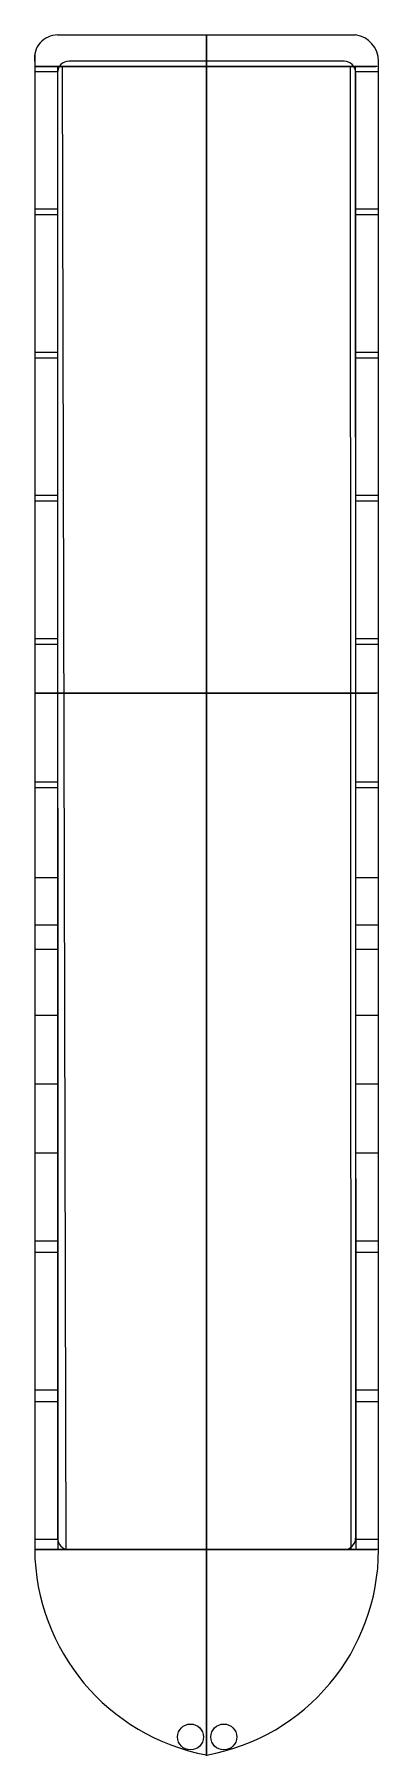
# Model space of a CAD drawing. Header units: inches. Extents: x 256 to 856, y -75 to 509.
# Drawn here: x 255.81 to 258.81, y -71.83 to -56.8 of the extents above.
import ezdxf

# ---------------------------------------------------------------- set-up
doc = ezdxf.new("R2010")
doc.units = ezdxf.units.IN
doc.header["$MEASUREMENT"] = 0
doc.layers.get('0').update_dxf_attribs({"color": 90})

msp = doc.modelspace()

# ---------------------------------------------------------------- linework, layer by layer
at = {"color": 18, "true_color": 0x000000}
for p, q in [((256.012, -56.808, 159.128), (258.612, -56.808, 159.128)), ((255.812, -56.983, 159.128), (255.812, -70.016, 159.128)), ((256.011, -57.084, 160.364), (256.015, -70.014, 160.361)), ((256.053, -57.084, 157.614), (256.084, -70.014, 157.594)), ((258.512, -57.037, 159.128), (256.112, -57.037, 159.128)), ((258.565, -57.084, 157.614), (258.571, -70.014, 157.614)), ((258.609, -57.084, 160.362), (258.613, -70.014, 160.364)), ((258.812, -70.016, 159.128), (258.812, -57.037, 159.128)), ((256.012, -57.128, 159.128), (255.812, -57.128, 159.128)), ((256.012, -57.137, 159.128), (256.012, -69.916, 159.128)), ((258.812, -57.128, 159.128), (258.611, -57.128, 159.128)), ((258.612, -57.137, 159.128), (258.612, -69.916, 159.128)), ((256.012, -58.327, 159.128), (255.812, -58.327, 159.128)), ((256.012, -58.377, 159.128), (255.812, -58.377, 159.128)), ((258.812, -58.327, 159.128), (258.612, -58.327, 159.128)), ((258.812, -58.377, 159.128), (258.612, -58.377, 159.128)), ((256.012, -59.576, 159.128), (255.812, -59.576, 159.128)), ((256.012, -59.626, 159.128), (255.812, -59.626, 159.128)), ((258.812, -59.576, 159.128), (258.612, -59.576, 159.128)), ((258.812, -59.626, 159.128), (258.612, -59.626, 159.128)), ((256.012, -60.825, 159.128), (255.812, -60.825, 159.128)), ((258.812, -60.825, 159.128), (258.612, -60.825, 159.128)), ((256.012, -60.874, 159.128), (255.812, -60.874, 159.128)), ((258.812, -60.874, 159.128), (258.612, -60.874, 159.128)), ((256.012, -62.074, 159.128), (255.812, -62.074, 159.128)), ((256.012, -62.123, 159.128), (255.812, -62.123, 159.128)), ((258.812, -62.074, 159.128), (258.612, -62.074, 159.128)), ((258.812, -62.123, 159.128), (258.612, -62.123, 159.128)), ((256.012, -63.323, 159.128), (255.812, -63.323, 159.128)), ((256.012, -63.373, 159.128), (255.812, -63.373, 159.128)), ((258.812, -63.323, 159.128), (258.612, -63.323, 159.128)), ((258.812, -63.373, 159.128), (258.612, -63.373, 159.128)), ((256.012, -64.158, 159.128), (255.812, -64.158, 159.128)), ((258.812, -64.158, 159.128), (258.612, -64.158, 159.128)), ((256.012, -64.572, 159.128), (255.812, -64.572, 159.128)), ((258.812, -64.572, 159.128), (258.612, -64.572, 159.128)), ((256.012, -64.784, 159.128), (255.812, -64.784, 159.128)), ((258.812, -64.784, 159.128), (258.612, -64.784, 159.128)), ((256.012, -65.359, 159.128), (255.812, -65.359, 159.128)), ((258.812, -65.359, 159.128), (258.612, -65.359, 159.128)), ((256.012, -65.957, 159.128), (255.812, -65.957, 159.128)), ((258.812, -65.957, 159.128), (258.612, -65.957, 159.128)), ((256.012, -66.558, 159.128), (255.812, -66.558, 159.128)), ((258.812, -66.558, 159.128), (258.612, -66.558, 159.128)), ((256.012, -67.326, 159.128), (255.812, -67.326, 159.128)), ((256.012, -67.426, 159.128), (255.812, -67.426, 159.128)), ((258.812, -67.326, 159.128), (258.612, -67.326, 159.128)), ((258.812, -67.426, 159.128), (258.612, -67.426, 159.128)), ((256.012, -68.626, 159.128), (255.812, -68.626, 159.128)), ((258.812, -68.626, 159.128), (258.612, -68.626, 159.128)), ((256.012, -68.728, 159.128), (255.812, -68.728, 159.128)), ((258.812, -68.728, 159.128), (258.612, -68.728, 159.128)), ((256.013, -69.928, 159.128), (255.812, -69.928, 159.128)), ((256.015, -70.014, 159.562), (258.615, -70.014, 159.562)), ((258.512, -70.016, 159.128), (256.112, -70.016, 159.128)), ((256.817, -70.014, 158.27), (256.817, -70.014, 158.27)), ((257.312, -70.014, 158.57), (257.312, -70.807, 158.57)), ((258.812, -69.928, 159.128), (258.611, -69.928, 159.128))]:
    msp.add_line(p, q, dxfattribs=at)
at = {"color": 18, "true_color": 0x000000, "extrusion": (1, -6.12323e-17, 6.12323e-17)}
for p, q in [((257.312, -56.827, 158.721), (257.312, -57.044, 157.616)), ((257.312, -70.793, 158.57), (257.312, -57.003, 158.57)), ((257.312, -57.087, 157.57), (257.312, -70.723, 157.57)), ((257.312, -57.126, 159.773), (257.312, -57.126, 160.333)), ((257.312, -64.562, 159.762), (257.312, -57.136, 159.762)), ((257.312, -57.152, 160.362), (257.312, -64.552, 160.362)), ((257.312, -57.152, 160.362), (257.312, -58.326, 160.362)), ((257.312, -58.326, 160.342), (257.312, -58.324, 159.771)), ((257.312, -58.375, 159.774), (257.312, -58.375, 160.333)), ((257.312, -59.575, 160.342), (257.312, -59.573, 159.771)), ((257.312, -59.573, 159.762), (257.312, -59.623, 159.762)), ((257.312, -59.623, 159.774), (257.312, -59.623, 160.333)), ((257.312, -60.823, 160.342), (257.312, -60.822, 159.771)), ((257.312, -60.872, 159.774), (257.312, -60.872, 160.333)), ((257.312, -62.072, 160.342), (257.312, -62.071, 159.771)), ((257.312, -62.071, 159.762), (257.312, -62.121, 159.762)), ((257.312, -62.121, 159.774), (257.312, -62.121, 160.333)), ((257.312, -63.321, 160.342), (257.312, -63.32, 159.771)), ((257.312, -63.37, 159.774), (257.312, -63.37, 160.333)), ((257.312, -64.756, 160.483), (257.312, -64.155, 160.483)), ((257.312, -64.155, 160.483), (257.312, -64.155, 160.456)), ((257.312, -64.155, 160.456), (257.312, -64.756, 160.457)), ((257.312, -64.155, 158.772), (257.312, -64.786, 158.772)), ((257.312, -64.155, 158.772), (257.312, -64.155, 158.802)), ((257.312, -64.155, 158.802), (257.312, -64.756, 158.802)), ((257.312, -64.57, 160.342), (257.312, -64.569, 159.771)), ((257.312, -64.756, 159.774), (257.312, -64.756, 160.333)), ((257.312, -64.756, 160.333), (257.312, -64.756, 160.457)), ((257.312, -64.756, 160.483), (257.312, -64.781, 160.483)), ((257.312, -64.756, 159.773), (257.312, -64.756, 159.774)), ((257.312, -65.954, 159.762), (257.312, -64.756, 159.762)), ((257.312, -64.756, 159.772), (257.312, -64.756, 158.802)), ((257.312, -64.781, 160.483), (257.312, -65.932, 160.483)), ((257.312, -64.786, 158.772), (257.312, -65.936, 158.772)), ((257.312, -65.354, 158.772), (257.312, -65.354, 160.483)), ((257.312, -65.932, 160.483), (257.312, -65.956, 160.483)), ((257.312, -66.556, 158.772), (257.312, -65.936, 158.772)), ((257.312, -65.955, 160.342), (257.312, -65.954, 159.771)), ((257.312, -65.954, 158.789), (257.312, -65.954, 159.771)), ((257.312, -66.556, 158.802), (257.312, -65.954, 158.802)), ((257.312, -65.956, 160.456), (257.312, -65.955, 160.342)), ((257.312, -65.956, 160.483), (257.312, -66.556, 160.483)), ((257.312, -66.556, 160.456), (257.312, -65.956, 160.456)), ((257.312, -67.423, 159.762), (257.312, -66.123, 159.762)), ((257.312, -66.124, 160.319), (257.312, -66.123, 159.798)), ((257.312, -66.157, 160.362), (257.312, -69.888, 160.362)), ((257.312, -66.556, 160.483), (257.312, -66.556, 160.456)), ((257.312, -66.556, 158.772), (257.312, -66.556, 158.802)), ((257.312, -67.324, 160.32), (257.312, -67.324, 159.798)), ((257.312, -67.424, 160.319), (257.312, -67.423, 159.798)), ((257.312, -67.423, 159.762), (257.312, -67.449, 159.764)), ((257.312, -69.896, 159.762), (257.312, -67.449, 159.764)), ((257.312, -68.624, 160.32), (257.312, -68.624, 159.798)), ((257.312, -68.726, 160.317), (257.312, -68.725, 159.797)), ((257.312, -69.453, 160.362), (257.312, -69.453, 160.362)), ((257.312, -69.874, 160.362), (257.312, -69.874, 160.362)), ((257.312, -69.926, 160.318), (257.312, -69.926, 159.797)), ((257.312, -70.834, 157.653), (257.312, -71.499, 158.773))]:
    msp.add_line(p, q, dxfattribs=at)
at = {"color": 18, "true_color": 0x000000, "extrusion": (-1.49976e-32, 1, 6.12323e-17)}
for p, q in [((255.817, -57.084, 159.7), (255.832, -57.084, 159.95)), ((255.834, -57.084, 159.441), (255.99, -57.084, 158.667)), ((256.009, -57.084, 160.362), (256.009, -57.084, 158.762)), ((256.009, -57.084, 158.47), (256.009, -57.084, 157.72)), ((256.159, -57.084, 157.57), (256.659, -57.084, 157.57)), ((256.509, -57.084, 158.27), (256.259, -57.084, 158.27)), ((256.259, -57.084, 158.27), (256.259, -57.084, 158.07)), ((256.259, -57.084, 158.07), (256.509, -57.084, 158.07)), ((256.309, -57.084, 157.87), (256.309, -57.084, 158.27)), ((256.309, -57.084, 158.27), (256.309, -57.084, 158.32)), ((256.309, -57.084, 158.32), (256.309, -57.084, 158.27)), ((258.259, -57.084, 158.37), (256.359, -57.084, 158.37)), ((256.659, -57.084, 157.77), (256.409, -57.084, 157.77)), ((256.412, -57.084, 160.57), (258.212, -57.084, 160.57)), ((256.459, -57.084, 158.22), (256.459, -57.084, 158.02)), ((256.509, -57.084, 157.97), (258.109, -57.084, 157.97)), ((256.509, -57.084, 158.27), (258.109, -57.084, 158.27)), ((256.709, -57.084, 158.02), (256.509, -57.084, 158.02)), ((256.509, -57.084, 158.02), (256.509, -57.084, 157.72)), ((256.509, -57.084, 157.72), (256.709, -57.084, 157.72)), ((256.509, -57.084, 158.07), (256.509, -57.084, 158.27)), ((256.709, -57.084, 157.72), (256.709, -57.084, 157.62)), ((256.709, -57.084, 157.72), (256.709, -57.084, 158.02)), ((257.91, -57.084, 157.62), (257.91, -57.084, 157.72)), ((257.91, -57.084, 157.72), (257.91, -57.084, 158.02)), ((257.91, -57.084, 158.02), (258.11, -57.084, 158.02)), ((258.11, -57.084, 157.72), (257.91, -57.084, 157.72)), ((258.459, -57.084, 157.57), (257.96, -57.084, 157.57)), ((257.96, -57.084, 157.77), (258.209, -57.084, 157.77)), ((258.109, -57.084, 158.27), (258.359, -57.084, 158.27)), ((258.359, -57.084, 158.07), (258.109, -57.084, 158.07)), ((258.109, -57.084, 158.07), (258.109, -57.084, 158.27)), ((258.11, -57.084, 158.02), (258.11, -57.084, 157.72)), ((258.159, -57.084, 158.22), (258.159, -57.084, 158.02)), ((258.309, -57.084, 157.87), (258.309, -57.084, 158.32)), ((258.359, -57.084, 158.27), (258.359, -57.084, 158.07)), ((258.609, -57.084, 160.362), (258.609, -57.084, 158.763)), ((258.609, -57.084, 158.471), (258.609, -57.084, 157.72)), ((258.783, -57.084, 159.442), (258.628, -57.084, 158.667)), ((258.8, -57.084, 159.7), (258.785, -57.084, 159.95))]:
    msp.add_line(p, q, dxfattribs=at)
at = {"color": 18, "true_color": 0x000000, "extrusion": (-1.49976e-32, 1, -4.28626e-16)}
for p, q in [((255.823, -62.548, 159.7), (255.839, -62.548, 159.95)), ((255.841, -62.548, 159.442), (255.996, -62.548, 158.667)), ((256.015, -62.548, 160.362), (256.015, -62.548, 158.763)), ((256.015, -62.548, 158.471), (256.015, -62.548, 157.72)), ((256.165, -62.548, 157.57), (256.663, -62.548, 157.57)), ((256.515, -62.548, 158.27), (256.265, -62.548, 158.27)), ((256.265, -62.548, 158.27), (256.265, -62.548, 158.07)), ((256.265, -62.548, 158.07), (256.515, -62.548, 158.07)), ((256.315, -62.548, 157.87), (256.315, -62.548, 158.32)), ((256.365, -62.548, 158.37), (258.265, -62.548, 158.37)), ((258.212, -62.548, 160.57), (256.412, -62.548, 160.57)), ((256.663, -62.548, 157.77), (256.415, -62.548, 157.77)), ((256.465, -62.548, 158.22), (256.465, -62.548, 158.02)), ((256.713, -62.548, 158.02), (256.513, -62.548, 158.02)), ((256.513, -62.548, 158.02), (256.513, -62.548, 157.72)), ((256.513, -62.548, 157.72), (256.713, -62.548, 157.72)), ((258.115, -62.548, 157.97), (256.515, -62.548, 157.97)), ((258.115, -62.548, 158.27), (256.515, -62.548, 158.27)), ((256.515, -62.548, 158.07), (256.515, -62.548, 158.27)), ((256.713, -62.548, 157.62), (256.713, -62.548, 157.72)), ((256.713, -62.548, 157.72), (256.713, -62.548, 158.02)), ((256.813, -62.548, 157.97), (256.813, -62.548, 155.57)), ((257.815, -62.548, 157.57), (257.815, -62.548, 157.77)), ((257.815, -62.548, 157.77), (257.815, -62.548, 157.97)), ((257.915, -62.548, 157.72), (257.915, -62.548, 157.62)), ((257.915, -62.548, 157.72), (257.915, -62.548, 158.02)), ((257.915, -62.548, 158.02), (258.115, -62.548, 158.02)), ((258.115, -62.548, 157.72), (257.915, -62.548, 157.72)), ((258.465, -62.548, 157.57), (257.965, -62.548, 157.57)), ((257.965, -62.548, 157.77), (258.215, -62.548, 157.77)), ((258.115, -62.548, 158.02), (258.115, -62.548, 157.72)), ((258.115, -62.548, 158.27), (258.365, -62.548, 158.27)), ((258.365, -62.548, 158.07), (258.115, -62.548, 158.07)), ((258.115, -62.548, 158.07), (258.115, -62.548, 158.27)), ((258.165, -62.548, 158.22), (258.165, -62.548, 158.02)), ((258.315, -62.548, 157.87), (258.315, -62.548, 158.27)), ((258.315, -62.548, 158.27), (258.315, -62.548, 158.32)), ((258.315, -62.548, 158.32), (258.315, -62.548, 158.27)), ((258.365, -62.548, 158.27), (258.365, -62.548, 158.07)), ((258.615, -62.548, 160.362), (258.615, -62.548, 158.762)), ((258.615, -62.548, 158.47), (258.615, -62.548, 157.72)), ((258.789, -62.548, 159.441), (258.634, -62.548, 158.667)), ((258.807, -62.548, 159.7), (258.791, -62.548, 159.95))]:
    msp.add_line(p, q, dxfattribs=at)
at = {"color": 18, "true_color": 0x000000, "extrusion": (0, -1, 3.06162e-16)}
for p, q in [((257.815, -62.548, 155.57), (256.813, -62.548, 155.57)), ((257.815, -62.548, 157.57), (257.815, -62.548, 155.57))]:
    msp.add_line(p, q, dxfattribs=at)
at = {"color": 18, "true_color": 0x000000, "extrusion": (1.49976e-32, 1, 6.12323e-17)}
for p, q in [((255.823, -70.014, 159.7), (255.839, -70.014, 159.95)), ((255.841, -70.014, 159.442), (255.996, -70.014, 158.667)), ((256.015, -70.014, 160.362), (256.015, -70.014, 158.763)), ((256.015, -70.014, 158.471), (256.015, -70.014, 157.72)), ((256.165, -70.014, 157.57), (256.663, -70.014, 157.57)), ((256.515, -70.014, 158.27), (256.265, -70.014, 158.27)), ((256.265, -70.014, 158.27), (256.265, -70.014, 158.07)), ((256.265, -70.014, 158.07), (256.515, -70.014, 158.07)), ((256.315, -70.014, 157.87), (256.315, -70.014, 158.32)), ((256.365, -70.014, 158.37), (258.265, -70.014, 158.37)), ((258.212, -70.014, 160.57), (256.412, -70.014, 160.57)), ((256.663, -70.014, 157.77), (256.415, -70.014, 157.77)), ((256.465, -70.014, 158.22), (256.465, -70.014, 158.02)), ((256.713, -70.014, 158.02), (256.513, -70.014, 158.02)), ((256.513, -70.014, 158.02), (256.513, -70.014, 157.72)), ((256.513, -70.014, 157.72), (256.713, -70.014, 157.72)), ((258.115, -70.014, 157.97), (256.515, -70.014, 157.97)), ((258.115, -70.014, 158.27), (256.515, -70.014, 158.27)), ((256.515, -70.014, 158.07), (256.515, -70.014, 158.27)), ((256.713, -70.014, 157.62), (256.713, -70.014, 157.72)), ((256.713, -70.014, 157.72), (256.713, -70.014, 158.02)), ((257.915, -70.014, 157.72), (257.915, -70.014, 157.62)), ((257.915, -70.014, 157.72), (257.915, -70.014, 158.02)), ((257.915, -70.014, 158.02), (258.115, -70.014, 158.02)), ((258.115, -70.014, 157.72), (257.915, -70.014, 157.72)), ((257.965, -70.014, 157.77), (258.215, -70.014, 157.77)), ((258.465, -70.014, 157.57), (257.965, -70.014, 157.57)), ((258.115, -70.014, 158.27), (258.365, -70.014, 158.27)), ((258.365, -70.014, 158.07), (258.115, -70.014, 158.07)), ((258.115, -70.014, 158.07), (258.115, -70.014, 158.27)), ((258.115, -70.014, 158.02), (258.115, -70.014, 157.72)), ((258.165, -70.014, 158.22), (258.165, -70.014, 158.02)), ((258.315, -70.014, 157.87), (258.315, -70.014, 158.27)), ((258.315, -70.014, 158.27), (258.315, -70.014, 158.32)), ((258.315, -70.014, 158.32), (258.315, -70.014, 158.27)), ((258.365, -70.014, 158.27), (258.365, -70.014, 158.07)), ((258.615, -70.014, 160.362), (258.615, -70.014, 158.762)), ((258.615, -70.014, 158.47), (258.615, -70.014, 157.72)), ((258.789, -70.014, 159.441), (258.634, -70.014, 158.667)), ((258.807, -70.014, 159.7), (258.791, -70.014, 159.95))]:
    msp.add_line(p, q, dxfattribs=at)
at = {"color": 18, "true_color": 0x000000, "extrusion": (1, -6.12323e-17, 6.12323e-17), "elevation": 257.312}
for points in [[(-56.807, 160.332), (-56.808, 158.818)], [(-70.014, 160.57), (-57.035, 160.57)]]:
    msp.add_lwpolyline(points, dxfattribs=at)
at = {"color": 18, "true_color": 0x000000, "extrusion": (0, -1, 3.06162e-16), "elevation": 62.548}
for points in [[(256.813, 155.57), (256.248, 155.004), (256.248, 154.504)], [(257.815, 155.57), (258.38, 155.004), (258.38, 154.504), (256.248, 154.504)]]:
    msp.add_lwpolyline(points, dxfattribs=at)
at = {"color": 18, "true_color": 0x000000}
for centre in [(257.172, -71.65, 159.128), (257.462, -71.65, 159.128)]:
    msp.add_circle(centre, 0.113, dxfattribs=at)
for centre, radius, start, end in [((256.012, -57.01, 159.128), 0.202, 90, 187.7375), ((258.581, -57.037, 159.128), 0.231, 0, 82.2625), ((256.112, -57.137, 159.128), 0.1, 90, 180), ((258.512, -57.137, 159.128), 0.1, 0, 90), ((257.654, -69.997, 159.128), 1.842, 180.5918, 259.2913), ((256.112, -69.916, 159.128), 0.1, 180, 270), ((256.992, -70.016, 159.128), 1.82, 280.1169, 0), ((258.512, -69.916, 159.128), 0.1, 270, 0)]:
    msp.add_arc(centre, radius, start, end, dxfattribs=at)
at = {"color": 18, "true_color": 0x000000, "extrusion": (1, -6.12323e-17, 6.12323e-17)}
for centre, radius, start, end in [((-57.06, 160.318, 257.312), 0.253, 356.9502, 95.6212), ((-57.064, 158.818, 257.312), 0.256, 283.9132, 359.9676), ((-57.103, 157.627, 257.312), 0.0599, 285.5498, 348.8895), ((-57.155, 160.333, 257.312), 0.0297, 360, 83.6658), ((-57.137, 159.773, 257.312), 0.0114, 277.1265, 360), ((-58.305, 160.342, 257.312), 0.0203, 92.6711, 180.1155), ((-58.316, 159.771, 257.312), 0.00861, 180.1155, 261.2911), ((-58.404, 160.333, 257.312), 0.0297, 360, 83.6658), ((-58.386, 159.774, 257.312), 0.0114, 277.1265, 360), ((-59.554, 160.342, 257.312), 0.0203, 92.6711, 180.1155), ((-59.565, 159.771, 257.312), 0.00861, 180.1155, 261.2911), ((-59.653, 160.333, 257.312), 0.0297, 360, 83.6658), ((-59.635, 159.774, 257.312), 0.0114, 277.1265, 360), ((-60.803, 160.342, 257.312), 0.0203, 92.6711, 180.1155), ((-60.814, 159.771, 257.312), 0.00861, 180.1155, 261.2911), ((-60.902, 160.333, 257.312), 0.0297, 360, 83.6658), ((-60.884, 159.774, 257.312), 0.0114, 277.1265, 360), ((-62.052, 160.342, 257.312), 0.0203, 92.6711, 180.1155), ((-62.062, 159.771, 257.312), 0.00861, 180.1155, 261.2911), ((-62.151, 160.333, 257.312), 0.0297, 360, 83.6658), ((-62.133, 159.774, 257.312), 0.0114, 277.1265, 360), ((-63.301, 160.342, 257.312), 0.0203, 92.6711, 180.1155), ((-63.311, 159.771, 257.312), 0.00861, 180.1155, 261.2911), ((-63.4, 160.333, 257.312), 0.0297, 360, 83.6658), ((-63.382, 159.774, 257.312), 0.0114, 277.1265, 360), ((-64.55, 160.342, 257.312), 0.0203, 92.6711, 180.1155), ((-64.56, 159.771, 257.312), 0.00861, 180.1155, 261.2911), ((-64.782, 160.457, 257.312), 0.0262, 360, 91.9083), ((-64.767, 159.773, 257.312), 0.0114, 277.1265, 360), ((-64.79, 158.806, 257.312), 0.0343, 275.9897, 352.7126), ((-65.928, 160.456, 257.312), 0.0275, 98.8071, 180.1155), ((-65.936, 158.79, 257.312), 0.0178, 181.3027, 270), ((-65.946, 159.771, 257.312), 0.00861, 180.1155, 261.2911), ((-66.159, 159.798, 257.312), 0.036, 287.2621, 0.0597), ((-66.169, 160.319, 257.312), 0.0454, 0.0597, 84.3969), ((-67.279, 160.32, 257.312), 0.0446, 99.631, 180), ((-67.289, 159.798, 257.312), 0.0347, 180, 261.9587), ((-67.459, 159.798, 257.312), 0.036, 287.2621, 0.0597), ((-67.469, 160.319, 257.312), 0.0454, 0.0597, 84.3969), ((-68.579, 160.32, 257.312), 0.0446, 99.631, 180), ((-68.589, 159.798, 257.312), 0.0347, 180, 261.9587), ((-68.761, 159.796, 257.312), 0.036, 287.2621, 0.0597), ((-68.771, 160.317, 257.312), 0.0454, 0.0597, 84.3969), ((-69.881, 160.318, 257.312), 0.0446, 99.631, 180), ((-69.891, 159.797, 257.312), 0.0347, 180, 261.9587), ((-69.881, 158.542, 257.312), 2.032, 93.75, 161.2258), ((-70.626, 157.815, 257.312), 0.264, 217.9991, 248.5052), ((-71.393, 160.359, 257.312), 0.608, 259.2136, 0.2777), ((-70.807, 159.848, 257.312), 1.278, 221.1798, 270.6127), ((-71.609, 159.136, 257.312), 0.205, 159.137, 224.0542)]:
    msp.add_arc(centre, radius, start, end, dxfattribs=at)
at = {"color": 18, "true_color": 0x000000, "extrusion": (-1.49976e-32, 1, 6.12323e-17)}
for centre, radius, start, end in [((-256.815, 159.638, -57.084), 1, 348.6534, 3.5836), ((-255.193, 160.29, -57.084), 0.82, 174.9178, 220), ((-256.498, 159.908, -57.084), 0.667, 3.5836, 82.6127), ((-256.055, 158.852, -57.084), 0.1, 286.4989, 348.6534), ((-255.009, 158.47, -57.084), 1, 168.6534, 180), ((-256.159, 157.72, -57.084), 0.15, 270, 0), ((-257.309, 163.086, -57.084), 4.516, 253.5016, 286.4989), ((-256.409, 157.87, -57.084), 0.1, 270, 0), ((-256.359, 158.32, -57.084), 0.05, 0, 90), ((-256.509, 158.22, -57.084), 0.05, 0, 90), ((-256.509, 158.02, -57.084), 0.05, 270, 0), ((-256.659, 157.72, -57.084), 0.05, 90, 180), ((-256.659, 157.62, -57.084), 0.05, 180, 270), ((-257.96, 157.72, -57.084), 0.05, 0, 90), ((-257.96, 157.62, -57.084), 0.05, 270, 0), ((-258.109, 158.22, -57.084), 0.05, 90, 180), ((-258.109, 158.02, -57.084), 0.05, 180, 270), ((-258.209, 157.87, -57.084), 0.1, 180, 270), ((-258.119, 159.909, -57.084), 0.668, 98.0064, 176.4443), ((-258.259, 158.32, -57.084), 0.05, 90, 180), ((-258.459, 157.72, -57.084), 0.15, 180, 270), ((-259.424, 160.286, -57.084), 0.819, 320, 5.3075), ((-258.563, 158.852, -57.084), 0.1, 191.3099, 253.5016), ((-259.609, 158.471, -57.084), 1, 0, 11.3099), ((-257.802, 159.638, -57.084), 1, 176.4443, 191.3099)]:
    msp.add_arc(centre, radius, start, end, dxfattribs=at)
at = {"color": 18, "true_color": 0x000000, "extrusion": (-1.49976e-32, 1, -4.28626e-16)}
for centre, radius, start, end in [((-256.821, 159.638, -62.548), 1, 348.6901, 3.5557), ((-255.2, 160.286, -62.548), 0.819, 174.6925, 220), ((-256.505, 159.909, -62.548), 0.668, 3.5557, 81.9936), ((-256.061, 158.852, -62.548), 0.1, 286.4984, 348.6901), ((-255.015, 158.471, -62.548), 1, 168.6901, 180), ((-256.165, 157.72, -62.548), 0.15, 270, 0), ((-257.315, 163.086, -62.548), 4.516, 253.5011, 286.4984), ((-256.415, 157.87, -62.548), 0.1, 270, 0), ((-256.365, 158.32, -62.548), 0.05, 0, 90), ((-256.515, 158.22, -62.548), 0.05, 0, 90), ((-256.515, 158.02, -62.548), 0.05, 270, 0), ((-256.663, 157.72, -62.548), 0.05, 90, 180), ((-256.663, 157.62, -62.548), 0.05, 180, 270), ((-257.965, 157.72, -62.548), 0.05, 0, 90), ((-257.965, 157.62, -62.548), 0.05, 270, 0), ((-258.115, 158.22, -62.548), 0.05, 90, 180), ((-258.115, 158.02, -62.548), 0.05, 180, 270), ((-258.126, 159.908, -62.548), 0.667, 97.3873, 176.4164), ((-258.215, 157.87, -62.548), 0.1, 180, 270), ((-258.265, 158.32, -62.548), 0.05, 90, 180), ((-258.465, 157.72, -62.548), 0.15, 180, 270), ((-259.431, 160.29, -62.548), 0.82, 320, 5.0822), ((-258.569, 158.852, -62.548), 0.1, 191.3466, 253.5011), ((-259.615, 158.47, -62.548), 1, 0, 11.3466), ((-257.809, 159.638, -62.548), 1, 176.4164, 191.3466)]:
    msp.add_arc(centre, radius, start, end, dxfattribs=at)
at = {"color": 18, "true_color": 0x000000, "extrusion": (1.49976e-32, 1, 6.12323e-17)}
for centre, radius, start, end in [((-256.821, 159.638, -70.014), 1, 348.6901, 3.5557), ((-255.2, 160.286, -70.014), 0.819, 174.6925, 220), ((-256.505, 159.909, -70.014), 0.668, 3.5557, 81.9936), ((-256.061, 158.852, -70.014), 0.1, 286.4984, 348.6901), ((-255.015, 158.471, -70.014), 1, 168.6901, 180), ((-256.165, 157.72, -70.014), 0.15, 270, 0), ((-256.415, 157.87, -70.014), 0.1, 270, 0), ((-256.365, 158.32, -70.014), 0.05, 0, 90), ((-256.515, 158.22, -70.014), 0.05, 0, 90), ((-256.515, 158.02, -70.014), 0.05, 270, 0), ((-256.663, 157.72, -70.014), 0.05, 90, 180), ((-256.663, 157.62, -70.014), 0.05, 180, 270), ((-257.965, 157.72, -70.014), 0.05, 0, 90), ((-257.965, 157.62, -70.014), 0.05, 270, 0), ((-258.115, 158.22, -70.014), 0.05, 90, 180), ((-258.115, 158.02, -70.014), 0.05, 180, 270), ((-258.126, 159.908, -70.014), 0.667, 97.3873, 176.4164), ((-258.215, 157.87, -70.014), 0.1, 180, 270), ((-258.265, 158.32, -70.014), 0.05, 90, 180), ((-258.465, 157.72, -70.014), 0.15, 180, 270), ((-259.431, 160.29, -70.014), 0.82, 320, 5.0822), ((-258.569, 158.852, -70.014), 0.1, 191.3466, 253.5011), ((-259.615, 158.47, -70.014), 1, 0, 11.3466), ((-257.809, 159.638, -70.014), 1, 176.4164, 191.3466)]:
    msp.add_arc(centre, radius, start, end, dxfattribs=at)
for centre, major_axis, ratio in [((257.312, -70.014, 160.061), (0.9, 0), 0.336882), ((257.166, -70.014, 159.135), (0.111, 0), 0.598502), ((257.456, -70.014, 159.135), (0.112, 0), 0.596464)]:
    msp.add_ellipse(centre, major_axis=major_axis, ratio=ratio, dxfattribs=at)
at = {"color": 18, "true_color": 0x000000, "extrusion": (-1, 6.12323e-17, -6.12323e-17)}
msp.add_ellipse((257.312, -71.648, 159.135), major_axis=(0, -0.113, 0), ratio=0.591248, dxfattribs=at)
at = {"color": 18, "true_color": 0x000000}
for points in [[(257.312, -57.016, 160.567), (257.312, -57.084, 160.567), (257.312, -70.014, 160.567)], [(257.312, -70.014, 160.567), (257.312, -70.014, 160.567), (257.312, -63.549, 160.567)]]:
    msp.add_solid(points, dxfattribs=at)

doc.saveas('drawing.dxf')
